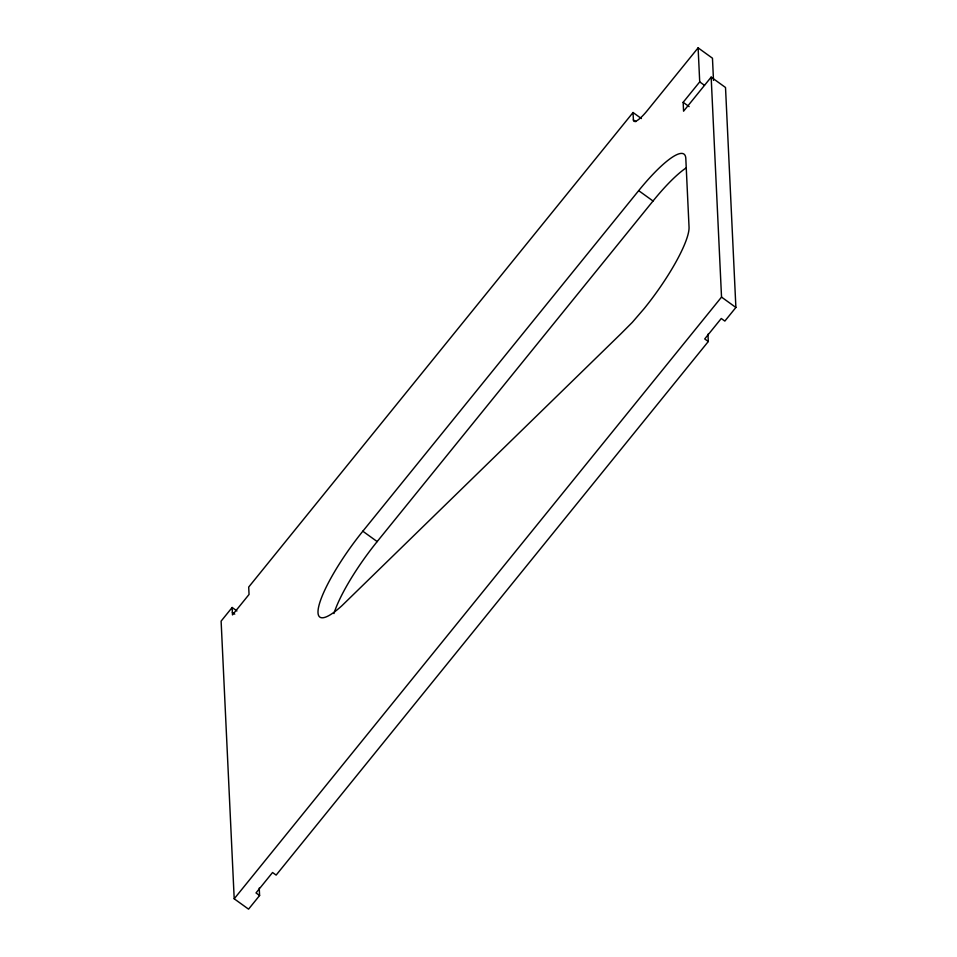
<?xml version="1.0" encoding="UTF-8"?>
<svg xmlns="http://www.w3.org/2000/svg" width="957" height="957" viewBox="0 0 957 957"><rect width="100%" height="100%" fill="white"/><g stroke="black" fill="none" stroke-linecap="round" stroke-linejoin="round"><path stroke-width="1.44" d="M236.929 610.949L232.144 607.492L221.115 621.117L234.202 898.79L248.557 909.15L259.598 895.525L259.239 888.06M641.417 118.56L633.044 112.519L248.7 587.06L249.047 594.453L232.491 614.896L232.144 607.492M713.503 80.4L712.463 58.21L698.108 47.85L647.53 110.294A22.633 4.773 -54.2 0 1 633.39 119.924L635.783 121.647M259.598 895.525L256.009 892.941L272.554 872.509L276.142 875.093L708.3 341.517L704.711 338.934L721.267 318.502L724.856 321.085L735.885 307.46L725.514 87.494L711.159 77.134L683.573 111.191L683.154 102.315L699.711 81.883L698.108 47.85M362.823 531.219L638.678 190.646A75.447 15.898 -54.2 0 1 685.81 158.539L689.04 227.096A75.447 15.898 -54.2 0 1 644.228 308.525L632.29 322.377L621.093 333.598L342.008 605.625A75.447 15.898 -54.2 0 1 319.279 604.334A75.447 15.898 -54.2 0 1 362.823 531.219L377.178 541.578A75.447 15.898 -54.2 0 0 333.957 613.557M377.178 541.578L653.033 201.006A75.447 15.898 -54.2 0 1 685.882 168.085M234.202 898.79L721.53 297.101L711.159 77.134M699.711 81.883L704.496 85.329M683.154 102.315L689.136 106.634M638.678 190.646L653.033 201.006M721.53 297.101L735.885 307.46M232.372 612.432L234.764 614.155M707.965 334.172L708.3 341.517M633.044 112.519L633.39 119.924"/></g></svg>
